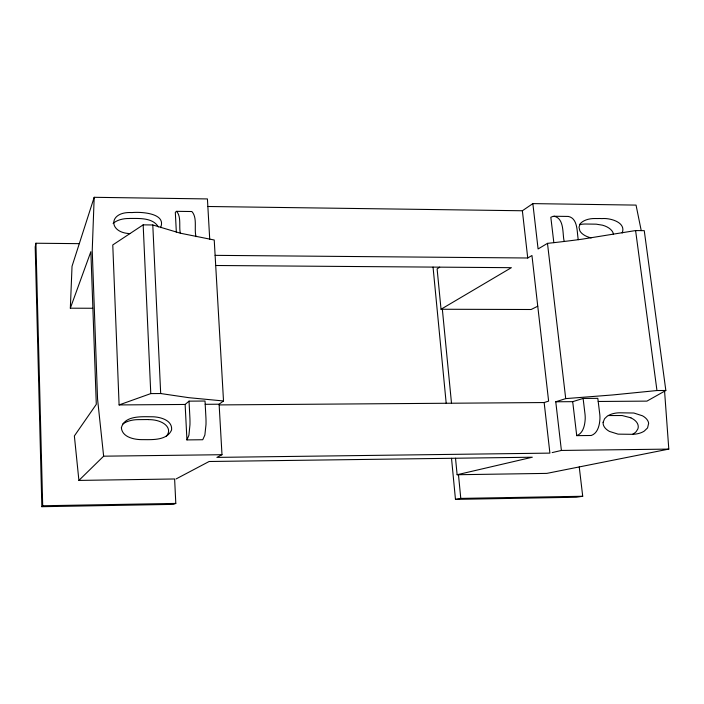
<?xml version="1.0" encoding="UTF-8"?>
<svg xmlns="http://www.w3.org/2000/svg" width="704" height="704" viewBox="0 0 704 704"><rect width="100%" height="100%" fill="white"/><g stroke="black" fill="none" stroke-linecap="round" stroke-linejoin="round"><path stroke-width="1.06" d="M209.722 239.246L207.425 198.933L94.186 197.305L92.233 250.474L97.557 399.045L103.638 456.183L78.901 480.418L74.369 435.952L96.298 404.334L90.869 251.654L70.338 308.194L92.673 308.255M70.338 308.194L72.028 266.288L94.186 197.305M79.306 243.654L35.922 243.232L35.2 246.954L41.853 506.695L173.51 504.363L175.806 503.422L174.618 478.975L78.901 480.418M622.151 233.015C626.578 222.226 609.814 217.738 601.85 218.61A17.512 10.111 0 0 0 597.828 218.557L595.206 218.53A15.778 9.108 0 0 0 579.929 224.162M580.087 224.206L578.996 227.119L579.85 230.868A19.756 11.405 0 0 0 591.184 237.908M160.547 227.656C167.05 212.828 140.034 211.71 132.018 212.582C108.284 211.138 107.897 232.751 129.923 233.605M41.853 506.695L42.689 505.762L35.922 243.232M186.938 439.912L188.918 435.204L189.957 424.767A294.017 169.743 0 0 0 189.86 417.208L189.033 401.148L205.022 401.034L205.894 417.067A273.882 158.127 0 0 1 205.99 424.618L204.873 435.037L202.752 439.736L186.938 439.912L185.134 404.457L189.033 401.148M205.198 404.316L219.111 404.21L223.52 400.972L214.227 240.002L180.382 233.209L152.786 224.972L143.167 224.858L112.772 244.939L119.099 404.932L185.134 404.457M439.71 267.15L437.114 268.919L441.03 309.25L531.124 309.505L537.759 306.214M207.856 206.492L522.368 210.76L532.849 203.614L636.046 205.102L641.23 230.622M598.198 401.474L646.932 401.122L665.843 390.482L644.257 230.657L635.598 230.56L581.891 239.21A762.555 440.255 0 0 1 547.483 243.355L538.094 248.961L532.849 203.614M441.03 309.25L511.368 267.678L215.697 265.496M215.107 255.358L527.736 257.998L531.951 255.508L548.618 401.104L544.157 402.547L219.155 404.914M176.053 478.958L209.114 461.498L532.312 457.222L457.125 474.734L455.514 458.234M219.111 404.21L221.989 454.705L216.902 457.389L549.903 453.121L544.157 402.547M119.099 404.932L150.779 393.598L160.688 393.536L188.901 397.69L223.52 400.972M576.726 435.644C583.202 433.303 584.822 425.304 585.191 419.197A102.652 59.268 0 0 0 584.971 413.829L583.114 398.438L597.81 398.341L599.702 413.697A100.1 57.798 0 0 1 599.922 419.065C599.562 425.207 597.81 433.215 591.272 435.486L576.726 435.644L572.695 401.658L583.114 398.438M552.165 452.593L561.396 450.446L555.764 401.782L565.717 398.614L612.85 394.935L656.964 390.535L665.843 390.482M664.576 391.195L668.8 449.099L546.832 473.387L457.125 474.734M451.51 458.286L455.47 499.382L460.786 498.406L582.718 496.267L579.242 466.937M196.055 236.685C193.899 229.249 197.639 217.818 191.875 211.526L176.581 211.332L175.56 212.062A10.146 5.861 0 0 0 175.331 212.432L176.343 232.197M582.718 496.267L576.18 497.244L455.47 499.382M608.318 415.545L622.151 415.536L630.907 417.806M42.689 505.762L175.806 503.422M103.638 456.183L221.989 454.705M561.396 450.446L668.8 449.099M148.5 419.54L138.063 419.637A19.536 11.282 0 0 0 122.575 424.204M555.764 401.782L572.695 401.658M129.466 218.442C138.794 218.539 152.706 217.36 158.33 226.926M553.837 242.669L550.827 217.29L552.913 216.392A3.23 1.866 0 0 1 554.18 216.251L568.286 216.436C578.213 218.337 576.822 232.602 578.283 239.694M554.18 216.251C564.678 218.566 562.276 234.177 564.203 241.463M176.581 211.332C181.526 216.85 178.781 226.547 180.338 233.2M635.598 230.56L656.964 390.535M547.483 243.364L565.717 398.614M522.368 210.76L527.736 257.998M442.35 309.258L451.502 403.225M458.471 474.716L460.786 498.406M433.048 267.098L446.195 403.26M152.786 224.972L160.688 393.536M143.167 224.858L150.779 393.598M632.526 434.315A16.79 9.689 0 0 0 636.222 431.57L637.894 428.877A19.58 11.308 0 0 0 630.846 417.85M613.448 234.494A18.242 10.534 0 0 0 611.838 230.718A19.536 11.282 0 0 0 602.58 225.21L596.27 224.171L585.895 224.022A16.377 9.46 0 0 0 579.832 224.602M148.5 419.637A19.518 11.264 0 0 1 166.285 436.198M113.115 223.441A18.26 10.542 0 0 1 129.466 218.513M121.37 427.768C122.188 437.166 134.068 439.63 141.83 439.639C151.518 439.569 166.822 440.977 171.6 429.933C172.63 419.813 159.342 416.645 151.448 416.768C141.812 416.724 124.529 415.404 121.37 427.768M603.108 422.338L603.196 424.178A20.258 11.695 0 0 0 609.532 431.455L618.086 434.139L632.13 434.315A16.79 9.698 0 0 0 638.062 433.629A16.535 9.548 0 0 0 644.222 431.13L647.566 427.918L648.648 423.271A20.249 11.686 0 0 0 642.497 415.809L633.855 413.019L619.793 412.799A16.817 9.706 0 0 0 612.876 413.706A16.632 9.601 0 0 0 607.068 416.346L604.586 418.704L603.108 422.338"/></g></svg>
